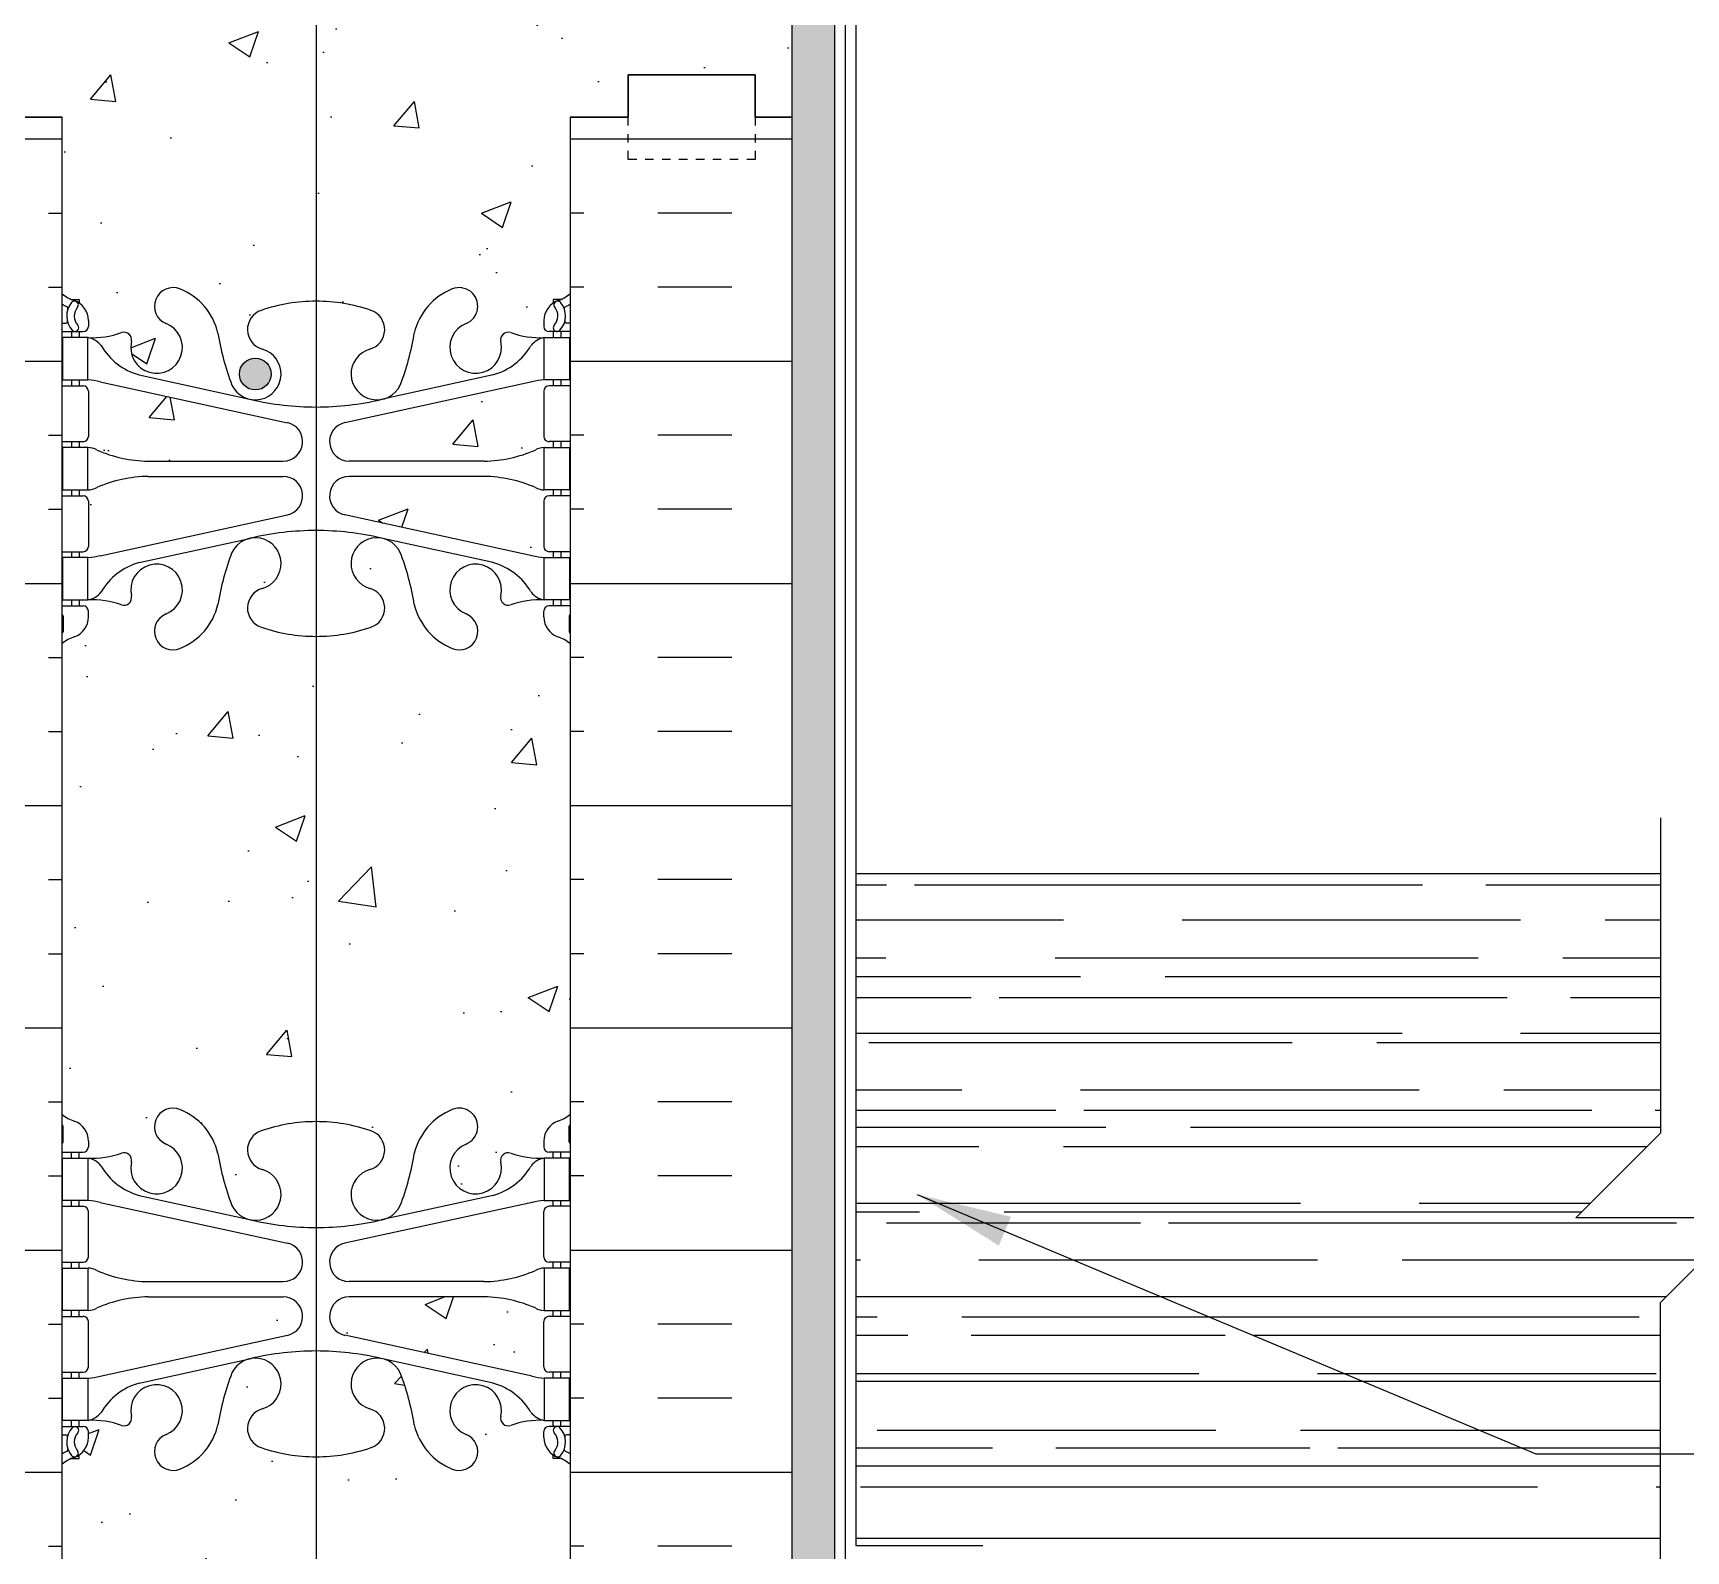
# Model space of a CAD drawing. Header units: inches. Extents: x -12.2 to 44, y 212.2 to 286.3.
# Drawn here: x 13.93 to 33.46, y 248 to 265.93 of the extents above; entities that cross this region are included whole.
import ezdxf

# ---------------------------------------------------------------- set-up
doc = ezdxf.new("R2010")
doc.units = ezdxf.units.IN
doc.header["$LTSCALE"] = 0.5
doc.header["$MEASUREMENT"] = 0
doc.linetypes.add('DASHED2', pattern=[0.375, 0.25, -0.125])
for name, color, linetype in [('HATCH', 12, 'Continuous'), ('line25', 2, 'Continuous'), ('LINE3', 3, 'Continuous'), ('LINE50', 5, 'Continuous'), ('LINE9', 9, 'Continuous'), ('TEXT', 4, 'Continuous'), ('Web_Edge', 9, 'Continuous')]:
    doc.layers.add(name, color=color, linetype=linetype)
doc.styles.add('DIM', font='romans.shx', dxfattribs={"width": 0.7})
doc.dimstyles.new('ext', dxfattribs={"dimscale": 12, "dimtxt": 0.09375, "dimasz": 0.09375, "dimexe": 0.09375, "dimexo": 0.0625, "dimgap": 0.0625, "dimtad": 0, "dimjust": 1, "dimdec": 1, "dimzin": 3, "dimdsep": 46, "dimlunit": 4, "dimtxsty": 'DIM', "dimcen": 0.09, "dimdle": 0.09375, "dimclrt": 4, "dimadec": 0, "dimazin": 0, "dimtfac": 1, "dimtdec": 1, "dimtmove": 2, "dimatfit": 3, "dimfxl": 0, "dimfrac": 2, "dimtolj": 1, "dimtzin": 0, "dimarcsym": 0})
pattern_1 = [(50, (0, 0), (3.5863, -0.31376), [0.375, -4.125]), (355, (0, 0), (-0.693757, 3.76096), [0.3, -3.3]), (100.4514, (0.299, -0.026), (2.892547, 3.447198), [0.3187, -3.50571]), (46.1842, (0, 1), (5.336205, -0.827595), [0.5625, -6.1875]), (96.6356, (0.4447, 0.931), (4.67331, 4.87059), [0.47805, -5.25856]), (351.1842, (0, 1), (4.67331, 4.87059), [0.45, -4.95]), (21, (0.5, 0.75), (2.984535, -2.013094), [0.375, -4.125]), (326, (0.5, 0.75), (1.216577, 3.62575), [0.3, -3.3]), (71.4514, (0.7487, 0.5822), (4.201113, 1.612652), [0.3187, -3.50571]), (37.5, (0, 0), (0.060799, 1.664469), [0, -3.26, 0, -3.35, 0, -3.3125]), (7.5, (0, 0), (1.315348, 1.972059), [0, -1.91, 0, -3.185, 0, -1.2625]), (327.5, (-1.115, 0), (2.669112, -0.1127744), [0, -1.25, 0, -3.9, 0, -5.175]), (317.5, (-1.615, 0), (2.91593, 0.500525), [0, -1.625, 0, -2.59, 0, -3.675])]

msp = doc.modelspace()

# ---------------------------------------------------------------- hatches: boundary and pattern name
at = {"layer": 'HATCH'}
h = msp.add_hatch(dxfattribs=at)
h.set_pattern_fill('AR-CONC', color=256, scale=0.5, style=0)
h.set_pattern_definition(pattern_1)
edge = h.paths.add_edge_path()
edge.add_arc((17.272, 260.758), 2, 71.077, 90, ccw=False)
edge.add_arc((17.842, 262.423), 0.24, -74.2747, 71.077, ccw=False)
edge.add_arc((17.99, 261.898), 0.305, 105.7253, 280.5075)
edge.add_line((18.046, 261.598), (18.065, 261.603))
edge.add_arc((17.99, 261.898), 0.305, 284.2815, 334.6218)
edge.add_arc((15.469, 262.852), 3, 338.8016, 350.9727)
edge.add_arc((19.157, 262.211), 0.745, 111.8037, 166.7348, ccw=False)
edge.add_arc((18.962, 262.698), 0.22, -68.1963, 111.8037, ccw=False)
edge.add_arc((19.157, 262.211), 0.305, 111.8037, 373.3205)
edge.add_arc((19.541, 262.302), 0.09, 71.1349, 193.3205, ccw=False)
edge.add_arc((19.911, 263.327), 1, 250.0933, 273.2121)
edge.add_line((19.967, 262.329), (20.072, 262.329))
edge.add_line((20.072, 262.329), (20.072, 262.399))
edge.add_line((20.072, 262.399), (20.024, 262.399))
edge.add_arc((20.024, 262.461), 0.0625, 180, 270, ccw=False)
edge.add_line((19.962, 262.461), (19.962, 262.529))
edge.add_arc((20.212, 262.529), 0.25, 124.0558, 180, ccw=False)
edge.add_line((20.072, 262.736), (20.072, 262.778))
edge.add_line((20.072, 262.778), (20.162, 262.778))
edge.add_arc((19.962, 263.236), 0.5, 293.5782, 308.3167)
edge.add_line((20.272, 262.843), (20.272, 264.933))
edge.add_line((20.272, 264.933), (20.959, 264.933))
edge.add_line((20.959, 264.933), (20.959, 265.433))
edge.add_line((20.959, 265.433), (22.459, 265.433))
edge.add_line((22.459, 265.433), (22.459, 264.933))
edge.add_line((22.459, 264.933), (22.897, 264.933))
edge.add_line((22.897, 264.933), (22.897, 273.263))
edge.add_line((22.897, 273.263), (22.396, 273.263))
edge.add_line((22.396, 273.263), (22.172, 273.344))
edge.add_line((22.172, 273.344), (22.396, 273.425))
edge.add_line((22.396, 273.425), (22.897, 273.425))
edge.add_line((22.897, 273.425), (22.897, 275.159))
edge.add_line((22.897, 275.159), (11.647, 275.159))
edge.add_line((11.647, 275.159), (11.647, 273.425))
edge.add_line((11.647, 273.425), (12.147, 273.425))
edge.add_line((12.147, 273.425), (12.371, 273.344))
edge.add_line((12.371, 273.344), (12.148, 273.263))
edge.add_line((12.148, 273.263), (11.647, 273.263))
edge.add_line((11.647, 273.263), (11.647, 264.933))
edge.add_line((11.647, 264.933), (12.084, 264.933))
edge.add_line((12.084, 264.933), (12.084, 265.433))
edge.add_line((12.084, 265.433), (13.584, 265.433))
edge.add_line((13.584, 265.433), (13.584, 264.933))
edge.add_line((13.584, 264.933), (14.272, 264.933))
edge.add_line((14.272, 264.933), (14.272, 262.843))
edge.add_arc((14.582, 263.236), 0.5, 231.6833, 246.4218)
edge.add_line((14.382, 262.778), (14.472, 262.778))
edge.add_line((14.472, 262.778), (14.472, 262.736))
edge.add_arc((14.332, 262.529), 0.25, 0, 55.9442, ccw=False)
edge.add_line((14.582, 262.529), (14.582, 262.461))
edge.add_arc((14.519, 262.461), 0.0625, -90, 0, ccw=False)
edge.add_line((14.519, 262.399), (14.472, 262.399))
edge.add_line((14.472, 262.399), (14.472, 262.329))
edge.add_line((14.472, 262.329), (14.577, 262.329))
edge.add_arc((14.633, 263.327), 1, 266.7879, 289.9067)
edge.add_arc((15.002, 262.302), 0.09, -13.3205, 108.8651, ccw=False)
edge.add_arc((15.387, 262.211), 0.305, 166.6795, 428.1963)
edge.add_arc((15.582, 262.698), 0.22, 68.1963, 248.1963, ccw=False)
edge.add_arc((15.387, 262.211), 0.745, 13.2652, 68.1963, ccw=False)
edge.add_arc((19.075, 262.852), 3, 189.0273, 201.1984)
edge.add_arc((16.553, 261.898), 0.305, 205.3782, 255.7185)
edge.add_line((16.478, 261.603), (16.498, 261.598))
edge.add_arc((16.553, 261.898), 0.305, 259.4925, 434.2747)
edge.add_arc((16.701, 262.423), 0.24, 108.923, 254.2747, ccw=False)
edge.add_arc((17.272, 260.758), 2, 90, 108.923, ccw=False)
edge.add_line((17.272, 262.758), (17.272, 272.86))
edge.add_spline(control_points=[(17.272, 272.86), (17.267, 272.862), (17.222, 272.881), (17.215, 272.935), (17.208, 272.982)], knot_values=[0, 0, 0, 0, 0.011848, 0.108741, 0.108741, 0.108741, 0.108741], degree=3, periodic=0)
edge.add_spline(control_points=[(17.208, 272.982), (17.176, 272.879), (17.088, 272.596), (16.477, 272.578), (16.46, 272.879), (16.454, 272.982)], knot_values=[0, 0, 0, 0, 0.238355, 0.654744, 0.870433, 0.870433, 0.870433, 0.870433], degree=3, periodic=0)
edge.add_spline(control_points=[(16.454, 272.982), (16.454, 273.085), (16.453, 273.395), (17.087, 273.373), (17.176, 273.085), (17.208, 272.982)], knot_values=[0, 0, 0, 0, 0.212869, 0.642572, 0.880927, 0.880927, 0.880927, 0.880927], degree=3, periodic=0)
edge.add_spline(control_points=[(17.208, 272.982), (17.215, 273.03), (17.222, 273.084), (17.267, 273.103), (17.272, 273.104)], knot_values=[0, 0, 0, 0, 0.096893, 0.108741, 0.108741, 0.108741, 0.108741], degree=3, periodic=0)
edge.add_spline(control_points=[(17.272, 273.104), (17.297, 273.113), (17.38, 273.108), (17.384, 273.03), (17.386, 272.982)], knot_values=[0.108741, 0.108741, 0.108741, 0.108741, 0.167347, 0.26082, 0.26082, 0.26082, 0.26082], degree=3, periodic=0)
edge.add_spline(control_points=[(17.386, 272.982), (17.384, 272.935), (17.38, 272.857), (17.297, 272.852), (17.272, 272.86)], knot_values=[0.108741, 0.108741, 0.108741, 0.108741, 0.202214, 0.26082, 0.26082, 0.26082, 0.26082], degree=3, periodic=0)
edge.add_line((17.272, 272.86), (17.272, 262.758))
h = msp.add_hatch(dxfattribs=at)
h.set_pattern_fill('AR-SAND', color=256, scale=0.25, style=0)
h.paths.add_polyline_path([(23.397, 273.263), (22.897, 273.263), (22.897, 246.933), (22.897, 245.139), (23.397, 245.139), (23.397, 246.933), (23.397, 246.933)])
h = msp.add_hatch(dxfattribs=at)
h.set_pattern_fill('INSUL', color=256, scale=7, style=0)
h.set_pattern_definition([(7e-15, (-2911.89, -150.077), (0, 2.625), []), (7e-15, (-2911.89, -149.202), (0, 2.625), [0.875, -0.875]), (7e-15, (-2911.89, -148.327), (0, 2.625), [0.875, -0.875])])
h.paths.add_polyline_path([(11.647, 246.933), (12.084, 246.933), (12.084, 247.433), (13.584, 247.433), (13.584, 246.933), (14.272, 246.933), (14.272, 264.933), (13.584, 264.933), (13.584, 265.433), (12.084, 265.433), (12.084, 264.933), (11.647, 264.933)])
h = msp.add_hatch(dxfattribs=at)
h.set_pattern_fill('INSUL', color=256, scale=7, style=0)
h.set_pattern_definition([(180, (2946.4333, -150.077), (0, 2.625), []), (180, (2946.4333, -149.202), (0, 2.625), [0.875, -0.875]), (180, (2946.4333, -148.327), (0, 2.625), [0.875, -0.875])])
h.paths.add_polyline_path([(22.897, 246.933), (22.459, 246.933), (22.459, 247.433), (20.959, 247.433), (20.959, 246.933), (20.272, 246.933), (20.272, 264.933), (20.959, 264.933), (20.959, 265.433), (22.459, 265.433), (22.459, 264.933), (22.897, 264.933)])
h = msp.add_hatch(dxfattribs=at)
h.set_pattern_fill('AR-CONC', color=256, scale=0.5, style=0)
h.set_pattern_definition(pattern_1)
h.paths.add_polyline_path([(15.286, 260.869), (16.883, 260.869, 0.897292), (16.932, 261.323), (14.721, 261.805, 0.036537), (14.577, 261.829), (14.472, 261.829), (14.472, 261.759), (14.519, 261.759, -0.414214), (14.582, 261.696), (14.582, 261.161, -0.414214), (14.519, 261.099), (14.472, 261.099), (14.472, 261.029), (14.568, 261.029, -0.134256), (14.68, 261, 0.097844)])
h = msp.add_hatch(dxfattribs=at)
h.set_pattern_fill('AR-CONC', color=256, scale=0.5, style=0)
h.set_pattern_definition(pattern_1)
h.paths.add_polyline_path([(19.257, 260.869, 0.097844), (19.863, 261, -0.134256), (19.975, 261.029), (20.072, 261.029), (20.072, 261.099), (20.024, 261.099, -0.414214), (19.962, 261.161), (19.962, 261.696, -0.414214), (20.024, 261.759), (20.072, 261.759), (20.072, 261.829), (19.967, 261.829, 0.036537), (19.823, 261.805), (17.611, 261.323, 0.897292), (17.661, 260.869)])
h = msp.add_hatch(dxfattribs=at)
h.set_pattern_fill('AR-CONC', color=256, scale=0.5, style=0)
h.set_pattern_definition(pattern_1)
h.paths.add_polyline_path([(15.286, 260.689, 0.097844), (14.68, 260.557, -0.134256), (14.568, 260.529), (14.472, 260.529), (14.472, 260.459), (14.519, 260.459, -0.414214), (14.582, 260.396), (14.582, 259.861, -0.414214), (14.519, 259.799), (14.472, 259.799), (14.472, 259.729), (14.577, 259.729, 0.036537), (14.721, 259.752), (16.932, 260.234, 0.897292), (16.883, 260.689)])
h = msp.add_hatch(dxfattribs=at)
h.set_pattern_fill('AR-CONC', color=256, scale=0.5, style=0)
h.set_pattern_definition(pattern_1)
h.paths.add_polyline_path([(19.257, 260.689), (17.661, 260.689, 0.897292), (17.611, 260.234), (19.823, 259.752, 0.036537), (19.967, 259.729), (20.072, 259.729), (20.072, 259.799), (20.024, 259.799, -0.414214), (19.962, 259.861), (19.962, 260.396, -0.414214), (20.024, 260.459), (20.072, 260.459), (20.072, 260.529), (19.975, 260.529, -0.134256), (19.863, 260.557, 0.097844)])
h = msp.add_hatch(dxfattribs=at)
h.set_pattern_fill('AR-CONC', color=256, scale=0.5, style=0)
h.set_pattern_definition(pattern_1)
h.paths.add_polyline_path([(17.272, 258.799, -0.082755), (16.623, 258.907, -0.735593), (16.636, 259.365, 0.955472), (16.498, 259.959), (16.478, 259.955, 0.223253), (16.278, 259.79, 0.053157), (16.112, 259.176, -0.24438), (15.663, 258.655, -1), (15.5, 259.063, 2.182095), (15.09, 259.276, -0.601435), (14.97, 259.172, 0.10046), (14.577, 259.229), (14.472, 259.229), (14.472, 259.159), (14.519, 259.159, -0.414214), (14.582, 259.096), (14.582, 259.029, -0.317837), (14.415, 258.793, 0.082415), (14.272, 258.714), (14.272, 253.151, 0.082415), (14.415, 253.072, -0.317837), (14.582, 252.836), (14.582, 252.769, -0.414214), (14.519, 252.706), (14.472, 252.706), (14.472, 252.636), (14.577, 252.636, 0.10046), (14.97, 252.693, -0.601435), (15.09, 252.589, 2.182095), (15.5, 252.802, -1), (15.663, 253.21, -0.24438), (16.112, 252.689, 0.053157), (16.278, 252.075, 0.223253), (16.478, 251.91), (16.498, 251.906, 0.955472), (16.636, 252.5, -0.735593), (16.623, 252.958, -0.082755), (17.272, 253.066)])
h = msp.add_hatch(dxfattribs=at)
h.set_pattern_fill('AR-CONC', color=256, scale=0.5, style=0)
h.set_pattern_definition(pattern_1)
h.paths.add_polyline_path([(17.272, 253.066, -0.082755), (17.92, 252.958, -0.735593), (17.907, 252.5, 0.955472), (18.046, 251.906), (18.065, 251.91, 0.223253), (18.266, 252.075, 0.053157), (18.432, 252.689, -0.24438), (18.88, 253.21, -1), (19.043, 252.802, 2.182095), (19.453, 252.589, -0.601435), (19.573, 252.693, 0.10046), (19.967, 252.636), (20.072, 252.636), (20.072, 252.706), (20.024, 252.706, -0.414214), (19.962, 252.769), (19.962, 252.836, -0.317837), (20.128, 253.072, 0.082415), (20.272, 253.151), (20.272, 258.714, 0.082415), (20.128, 258.793, -0.317837), (19.962, 259.029), (19.962, 259.096, -0.414214), (20.024, 259.159), (20.072, 259.159), (20.072, 259.229), (19.967, 259.229, 0.10046), (19.573, 259.172, -0.601435), (19.453, 259.276, 2.182095), (19.043, 259.063, -1), (18.88, 258.655, -0.24438), (18.432, 259.176, 0.053157), (18.266, 259.79, 0.223253), (18.065, 259.955), (18.046, 259.959, 0.955472), (17.907, 259.365, -0.735593), (17.92, 258.907, -0.082755), (17.272, 258.799)])
h = msp.add_hatch(dxfattribs=at)
h.set_pattern_fill('AR-RROOF', color=256, style=0)
h.paths.add_polyline_path([(23.647, 255.997), (23.647, 248.146), (33.154, 248.146), (33.154, 250.931), (34.154, 251.931), (32.154, 251.931), (33.154, 252.931), (33.154, 255.997)])
h = msp.add_hatch(dxfattribs=at)
h.set_pattern_fill('AR-CONC', color=256, scale=0.5, style=0)
h.paths.add_polyline_path([(16.932, 251.631), (14.721, 252.113, 0.036537), (14.577, 252.136), (14.472, 252.136), (14.472, 252.066), (14.519, 252.066, -0.414214), (14.582, 252.004), (14.582, 251.469, -0.414214), (14.519, 251.406), (14.472, 251.406), (14.472, 251.336), (14.568, 251.336, -0.134256), (14.68, 251.308, 0.097844), (15.286, 251.176), (16.883, 251.176, 0.897292)])
h = msp.add_hatch(dxfattribs=at)
h.set_pattern_fill('AR-CONC', color=256, scale=0.5, style=0)
h.paths.add_polyline_path([(15.286, 250.996, 0.097844), (14.68, 250.865, -0.134256), (14.568, 250.836), (14.472, 250.836), (14.472, 250.766), (14.519, 250.766, -0.414214), (14.582, 250.704), (14.582, 250.169, -0.414214), (14.519, 250.106), (14.472, 250.106), (14.472, 250.036), (14.577, 250.036, 0.036537), (14.721, 250.06), (16.932, 250.542, 0.897292), (16.883, 250.996)])
h = msp.add_hatch(dxfattribs=at)
h.set_pattern_fill('AR-CONC', color=256, scale=0.5, style=0)
h.paths.add_polyline_path([(17.661, 250.996, 0.897292), (17.611, 250.542), (19.823, 250.06, 0.036537), (19.967, 250.036), (20.072, 250.036), (20.072, 250.106), (20.024, 250.106, -0.414214), (19.962, 250.169), (19.962, 250.704, -0.414214), (20.024, 250.766), (20.072, 250.766), (20.072, 250.836), (19.975, 250.836, -0.134256), (19.863, 250.865, 0.097844), (19.257, 250.996)])
h = msp.add_hatch(dxfattribs=at)
h.set_pattern_fill('AR-CONC', color=256, scale=0.5, style=0)
h.paths.add_polyline_path([(14.272, 244.843, 0.064398), (14.382, 244.778), (14.472, 244.778), (14.472, 244.736, -0.249069), (14.582, 244.529), (14.582, 244.461, -0.414214), (14.519, 244.399), (14.472, 244.399), (14.472, 244.329), (14.577, 244.329, 0.10046), (14.97, 244.386, -0.601435), (15.09, 244.281, 2.182095), (15.5, 244.494, -1), (15.663, 244.902, -0.24438), (16.112, 244.382, 0.053157), (16.278, 243.768, 0.223253), (16.478, 243.603), (16.498, 243.598, 0.955472), (16.636, 244.192, -0.735593), (16.623, 244.65, -0.082755), (17.272, 244.758), (17.272, 249.107, -0.082755), (16.623, 249.215, -0.735593), (16.636, 249.673, 0.955472), (16.498, 250.267), (16.478, 250.262, 0.223253), (16.278, 250.097, 0.053157), (16.112, 249.483, -0.24438), (15.663, 248.963, -1), (15.5, 249.371, 2.182095), (15.09, 249.584, -0.601435), (14.97, 249.479, 0.10046), (14.577, 249.536), (14.472, 249.536), (14.472, 249.466), (14.519, 249.466, -0.414214), (14.582, 249.404), (14.582, 249.336, -0.249069), (14.472, 249.129), (14.472, 249.087), (14.382, 249.087, 0.064398), (14.272, 249.022)])
h = msp.add_hatch(dxfattribs=at)
h.set_pattern_fill('AR-CONC', color=256, scale=0.5, style=0)
h.paths.add_polyline_path([(17.272, 244.758, -0.082755), (17.92, 244.65, -0.735593), (17.907, 244.192, 0.955472), (18.046, 243.598), (18.065, 243.603, 0.223253), (18.266, 243.768, 0.053157), (18.432, 244.382, -0.24438), (18.88, 244.902, -1), (19.043, 244.494, 2.182095), (19.453, 244.281, -0.601435), (19.573, 244.386, 0.10046), (19.967, 244.329), (20.072, 244.329), (20.072, 244.399), (20.024, 244.399, -0.414214), (19.962, 244.461), (19.962, 244.529, -0.249069), (20.072, 244.736), (20.072, 244.778), (20.162, 244.778, 0.064398), (20.272, 244.843), (20.272, 249.022, 0.064398), (20.162, 249.087), (20.072, 249.087), (20.072, 249.129, -0.249069), (19.962, 249.336), (19.962, 249.404, -0.414214), (20.024, 249.466), (20.072, 249.466), (20.072, 249.536), (19.967, 249.536, 0.10046), (19.573, 249.479, -0.601435), (19.453, 249.584, 2.182095), (19.043, 249.371, -1), (18.88, 248.963, -0.24438), (18.432, 249.483, 0.053157), (18.266, 250.097, 0.223253), (18.065, 250.262), (18.046, 250.267, 0.955472), (17.907, 249.673, -0.735593), (17.92, 249.215, -0.082755), (17.272, 249.107)])
at = {"layer": 'LINE3'}
msp.add_hatch(color=256, dxfattribs=at).paths.add_polyline_path([(16.741, 261.898, 1), (16.366, 261.898, 1)])

# ---------------------------------------------------------------- linework, layer by layer
at = {"layer": 'HATCH'}
msp.add_line((23.522, 272.534), (23.522, 247.808), dxfattribs=at)
at = {"layer": 'HATCH', "color": 6}
for p, q in [((23.647, 272.232), (23.647, 248.058)), ((23.647, 248.058), (25.147, 248.058))]:
    msp.add_line(p, q, dxfattribs=at)
at = {"layer": 'HATCH', "color": 9}
msp.add_line((23.647, 255.997), (33.154, 255.997), dxfattribs=at)
at = {"layer": 'line25'}
for p, q in [((14.272, 239.496), (14.272, 264.933)), ((20.272, 264.933), (20.272, 239.496))]:
    msp.add_line(p, q, dxfattribs=at)
at = {"layer": 'LINE3'}
msp.add_line((17.272, 273.659), (17.272, 222.496), dxfattribs=at)
msp.add_circle((16.553, 261.898), 0.188, dxfattribs=at)
at = {"layer": 'LINE50', "color": 9}
msp.add_line((23.397, 275.159), (23.397, 221.496), dxfattribs=at)
at = {"layer": 'LINE50', "color": 6}
msp.add_line((23.647, 248.146), (33.154, 248.146), dxfattribs=at)
at = {"layer": 'LINE50'}
for points in [[(14.272, 264.933), (13.584, 264.933), (13.584, 265.433), (12.084, 265.433), (12.084, 264.933), (11.647, 264.933)], [(11.647, 264.933), (12.084, 264.933), (12.084, 265.433), (13.584, 265.433), (13.584, 264.933), (14.272, 264.933)], [(20.272, 264.933), (20.959, 264.933), (20.959, 265.433), (22.459, 265.433), (22.459, 264.933), (22.897, 264.933)], [(22.897, 264.933), (22.459, 264.933), (22.459, 265.433), (20.959, 265.433), (20.959, 264.933), (20.272, 264.933)]]:
    msp.add_lwpolyline(points, dxfattribs=at)
at = {"layer": 'LINE9'}
for p, q in [((33.154, 256.654), (33.154, 252.931)), ((32.154, 251.931), (33.154, 252.931)), ((34.154, 251.931), (32.154, 251.931)), ((33.154, 250.931), (34.154, 251.931)), ((33.154, 246.076), (33.154, 250.931))]:
    msp.add_line(p, q, dxfattribs=at)
at = {"layer": 'LINE9', "linetype": 'DASHED2', "ltscale": 0.15}
msp.add_lwpolyline([(22.459, 264.933), (22.459, 264.933), (22.459, 264.433), (20.959, 264.433), (20.959, 264.933), (20.959, 264.933)], dxfattribs=at)
at = {"layer": 'TEXT', "color": 2}
msp.add_line((22.897, 246.933), (22.897, 273.263), dxfattribs=at)
at = {"layer": 'Web_Edge'}
for p, q in [((14.382, 262.778), (14.472, 262.778)), ((14.472, 262.778), (14.472, 262.736)), ((20.162, 262.778), (20.072, 262.778)), ((20.072, 262.778), (20.072, 262.736)), ((14.272, 262.499), (14.314, 262.499)), ((14.582, 262.529), (14.582, 262.461)), ((19.962, 262.529), (19.962, 262.461)), ((20.272, 262.499), (20.23, 262.499)), ((14.272, 262.399), (14.519, 262.399)), ((14.382, 262.399), (14.382, 262.329)), ((14.472, 262.399), (14.472, 262.329)), ((20.272, 262.399), (20.024, 262.399)), ((20.072, 262.399), (20.072, 262.329)), ((20.162, 262.399), (20.162, 262.329)), ((15.182, 261.888), (16.504, 261.597)), ((19.362, 261.888), (18.04, 261.597)), ((14.272, 261.759), (14.519, 261.759)), ((14.382, 261.829), (14.382, 261.759)), ((14.472, 261.829), (14.472, 261.759)), ((14.582, 261.696), (14.582, 261.161)), ((14.721, 261.805), (16.932, 261.323)), ((19.823, 261.805), (17.611, 261.323)), ((19.962, 261.696), (19.962, 261.161)), ((20.272, 261.759), (20.024, 261.759)), ((20.072, 261.829), (20.072, 261.759)), ((20.162, 261.829), (20.162, 261.759)), ((14.272, 261.099), (14.519, 261.099)), ((14.382, 261.099), (14.382, 261.029)), ((14.472, 261.099), (14.472, 261.029)), ((20.272, 261.099), (20.024, 261.099)), ((20.072, 261.099), (20.072, 261.029)), ((20.162, 261.099), (20.162, 261.029)), ((15.286, 260.869), (16.883, 260.869)), ((15.286, 260.689), (16.883, 260.689)), ((19.257, 260.869), (17.661, 260.869)), ((19.257, 260.689), (17.661, 260.689)), ((14.382, 260.529), (14.382, 260.459)), ((14.472, 260.529), (14.472, 260.459)), ((20.072, 260.529), (20.072, 260.459)), ((20.162, 260.529), (20.162, 260.459)), ((14.272, 260.459), (14.519, 260.459)), ((14.582, 260.396), (14.582, 259.861)), ((19.962, 260.396), (19.962, 259.861)), ((20.272, 260.459), (20.024, 260.459)), ((14.721, 259.752), (16.932, 260.234)), ((19.823, 259.752), (17.611, 260.234)), ((15.182, 259.67), (16.504, 259.96)), ((19.362, 259.67), (18.04, 259.96)), ((14.272, 259.799), (14.519, 259.799)), ((14.382, 259.799), (14.382, 259.729)), ((14.472, 259.799), (14.472, 259.729)), ((20.272, 259.799), (20.024, 259.799)), ((20.072, 259.799), (20.072, 259.729)), ((20.162, 259.799), (20.162, 259.729)), ((14.272, 259.159), (14.519, 259.159)), ((14.382, 259.229), (14.382, 259.159)), ((14.472, 259.229), (14.472, 259.159)), ((20.272, 259.159), (20.024, 259.159)), ((20.072, 259.229), (20.072, 259.159)), ((20.162, 259.229), (20.162, 259.159)), ((14.282, 259.039), (14.282, 258.853)), ((14.582, 259.029), (14.582, 259.096)), ((19.962, 259.029), (19.962, 259.096)), ((20.262, 259.039), (20.262, 258.853)), ((14.282, 252.826), (14.282, 253.012)), ((20.262, 252.826), (20.262, 253.012)), ((14.272, 252.706), (14.519, 252.706)), ((14.382, 252.636), (14.382, 252.706)), ((14.472, 252.636), (14.472, 252.706)), ((14.582, 252.836), (14.582, 252.769)), ((19.962, 252.836), (19.962, 252.769)), ((20.272, 252.706), (20.024, 252.706)), ((20.072, 252.636), (20.072, 252.706)), ((20.162, 252.636), (20.162, 252.706)), ((14.382, 252.066), (14.382, 252.136)), ((14.472, 252.066), (14.472, 252.136)), ((14.721, 252.113), (16.932, 251.631)), ((15.182, 252.195), (16.504, 251.905)), ((19.823, 252.113), (17.611, 251.631)), ((19.362, 252.195), (18.04, 251.905)), ((20.072, 252.066), (20.072, 252.136)), ((20.162, 252.066), (20.162, 252.136)), ((14.272, 252.066), (14.519, 252.066)), ((14.582, 251.469), (14.582, 252.004)), ((19.962, 251.469), (19.962, 252.004)), ((20.272, 252.066), (20.024, 252.066)), ((14.272, 251.406), (14.519, 251.406)), ((14.382, 251.336), (14.382, 251.406)), ((14.472, 251.336), (14.472, 251.406)), ((20.272, 251.406), (20.024, 251.406)), ((20.072, 251.336), (20.072, 251.406)), ((20.162, 251.336), (20.162, 251.406)), ((15.286, 251.176), (16.883, 251.176)), ((19.257, 251.176), (17.661, 251.176)), ((15.286, 250.996), (16.883, 250.996)), ((19.257, 250.996), (17.661, 250.996)), ((14.272, 250.766), (14.519, 250.766)), ((14.382, 250.766), (14.382, 250.836)), ((14.472, 250.766), (14.472, 250.836)), ((20.272, 250.766), (20.024, 250.766)), ((20.072, 250.766), (20.072, 250.836)), ((20.162, 250.766), (20.162, 250.836)), ((14.582, 250.169), (14.582, 250.704)), ((14.721, 250.06), (16.932, 250.542)), ((19.823, 250.06), (17.611, 250.542)), ((19.962, 250.169), (19.962, 250.704)), ((15.182, 249.977), (16.504, 250.268)), ((19.362, 249.977), (18.04, 250.268)), ((14.272, 250.106), (14.519, 250.106)), ((14.382, 250.036), (14.382, 250.106)), ((14.472, 250.036), (14.472, 250.106)), ((20.272, 250.106), (20.024, 250.106)), ((20.072, 250.036), (20.072, 250.106)), ((20.162, 250.036), (20.162, 250.106)), ((14.272, 249.466), (14.519, 249.466)), ((14.272, 249.366), (14.314, 249.366)), ((14.382, 249.466), (14.382, 249.536)), ((14.472, 249.466), (14.472, 249.536)), ((14.582, 249.336), (14.582, 249.404)), ((19.962, 249.336), (19.962, 249.404)), ((20.272, 249.466), (20.024, 249.466)), ((20.072, 249.466), (20.072, 249.536)), ((20.162, 249.466), (20.162, 249.536)), ((20.272, 249.366), (20.23, 249.366)), ((14.382, 249.087), (14.472, 249.087)), ((14.472, 249.087), (14.472, 249.129)), ((20.072, 249.087), (20.072, 249.129)), ((20.162, 249.087), (20.072, 249.087))]:
    msp.add_line(p, q, dxfattribs=at)
for points in [[(14.277, 261.829), (14.577, 261.829), (14.577, 262.329), (14.277, 262.329)], [(20.267, 261.829), (19.967, 261.829), (19.967, 262.329), (20.267, 262.329)], [(14.277, 260.529), (14.577, 260.529), (14.577, 261.029), (14.277, 261.029)], [(20.267, 260.529), (19.967, 260.529), (19.967, 261.029), (20.267, 261.029)], [(14.277, 259.229), (14.577, 259.229), (14.577, 259.729), (14.277, 259.729)], [(20.267, 259.229), (19.967, 259.229), (19.967, 259.729), (20.267, 259.729)], [(14.277, 252.636), (14.577, 252.636), (14.577, 252.136), (14.277, 252.136)], [(20.267, 252.636), (19.967, 252.636), (19.967, 252.136), (20.267, 252.136)], [(14.277, 251.336), (14.577, 251.336), (14.577, 250.836), (14.277, 250.836)], [(20.267, 251.336), (19.967, 251.336), (19.967, 250.836), (20.267, 250.836)], [(14.277, 250.036), (14.577, 250.036), (14.577, 249.536), (14.277, 249.536)], [(20.267, 250.036), (19.967, 250.036), (19.967, 249.536), (20.267, 249.536)]]:
    msp.add_lwpolyline(points, close=True, dxfattribs=at)
for centre, radius, start, end in [((14.582, 263.236), 0.5, 231.6833, 250.5288), ((15.582, 262.698), 0.22, 68.1963, 248.1963), ((15.387, 262.211), 0.745, 13.2652, 68.1963), ((19.157, 262.211), 0.745, 111.8037, 166.7348), ((18.962, 262.698), 0.22, 291.8037, 111.8037), ((19.962, 263.236), 0.5, 289.4712, 308.3167), ((14.582, 263.236), 0.6, 238.8907, 245.0748), ((14.575, 262.583), 0.25, 140.1145, 222.4609), ((14.32, 262.674), 0.02, 340.7916, 65.0748), ((14.418, 262.714), 0.045, 319.1879, 141.448), ((14.332, 262.529), 0.25, 0, 70.5288), ((14.575, 262.583), 0.16, 140.0001, 222.4609), ((16.701, 262.423), 0.24, 108.923, 254.2747), ((17.272, 260.758), 2, 90, 108.923), ((17.272, 260.758), 2, 71.077, 90), ((17.842, 262.423), 0.24, 285.7253, 71.077), ((20.212, 262.529), 0.25, 109.4712, 180), ((20.126, 262.714), 0.045, 38.552, 220.8121), ((19.968, 262.583), 0.16, 317.5391, 39.9999), ((19.968, 262.583), 0.25, 317.5391, 39.8855), ((20.223, 262.674), 0.02, 114.9252, 199.2084), ((19.962, 263.236), 0.6, 294.9252, 301.1093), ((14.314, 262.519), 0.02, 270, 14.1541), ((14.424, 262.445), 0.045, 222.4609, 42.4609), ((14.519, 262.461), 0.0625, 270, 0), ((15.387, 262.211), 0.305, 166.6795, 68.1963), ((19.157, 262.211), 0.305, 111.8037, 13.3205), ((20.024, 262.461), 0.0625, 180, 270), ((20.119, 262.445), 0.045, 137.5391, 317.5391), ((20.23, 262.519), 0.02, 165.8459, 270), ((14.633, 263.327), 1, 266.7879, 289.9067), ((14.534, 262.082), 0.25, 37.2777, 80.0823), ((15.002, 262.302), 0.09, 346.6795, 108.8651), ((19.075, 262.852), 3, 189.0273, 201.1984), ((15.469, 262.852), 3, 338.8016, 350.9727), ((19.541, 262.302), 0.09, 71.1349, 193.3205), ((19.911, 263.327), 1, 250.0933, 273.2121), ((20.01, 262.082), 0.25, 99.9177, 142.7223), ((15.381, 262.611), 0.75, 210.155, 254.5838), ((16.553, 261.898), 0.305, 205.3782, 74.2747), ((17.99, 261.898), 0.305, 105.7253, 334.6218), ((19.162, 262.611), 0.75, 285.4162, 329.845), ((14.519, 261.696), 0.0625, 0, 90), ((14.486, 260.833), 1, 76.4291, 84.7991), ((20.057, 260.833), 1, 95.2009, 103.5709), ((20.024, 261.696), 0.0625, 90, 180), ((17.272, 264.864), 3.356, 256.7692, 270), ((17.272, 264.864), 3.356, 270, 283.2308), ((16.883, 261.099), 0.23, 270, 77.6055), ((17.661, 261.099), 0.23, 102.3945, 270), ((14.519, 261.161), 0.0625, 270, 0), ((20.024, 261.161), 0.0625, 180, 270), ((14.573, 260.81), 0.219, 60.4937, 88.92), ((15.317, 262.468), 1.6, 246.5673, 268.9203), ((19.227, 262.468), 1.6, 271.0797, 293.4327), ((19.971, 260.81), 0.219, 91.08, 119.5063), ((15.317, 259.089), 1.6, 91.0797, 113.4327), ((15.317, 259.089), 1.6, 91.0797, 113.4327), ((16.883, 260.459), 0.23, 282.3945, 90), ((17.661, 260.459), 0.23, 90, 257.6055), ((19.227, 259.089), 1.6, 66.5673, 88.9203), ((19.227, 259.089), 1.6, 66.5673, 88.9203), ((14.573, 260.747), 0.219, 271.08, 299.5063), ((14.573, 260.747), 0.219, 271.08, 299.5063), ((19.971, 260.747), 0.219, 240.4937, 268.92), ((19.971, 260.747), 0.219, 240.4937, 268.92), ((14.519, 260.396), 0.0625, 0, 90), ((20.024, 260.396), 0.0625, 90, 180), ((16.553, 259.659), 0.305, 285.7253, 154.6218), ((17.272, 256.693), 3.356, 90, 103.2308), ((17.272, 256.693), 3.356, 76.7692, 90), ((17.99, 259.659), 0.305, 25.3782, 254.2747), ((14.519, 259.861), 0.0625, 270, 0), ((14.486, 260.725), 1, 275.2009, 283.5709), ((19.075, 258.705), 3, 158.8016, 170.9727), ((15.469, 258.705), 3, 9.0273, 21.1984), ((20.057, 260.725), 1, 256.4291, 264.7991), ((20.024, 259.861), 0.0625, 180, 270), ((15.381, 258.947), 0.75, 105.4162, 149.845), ((15.387, 259.347), 0.305, 291.8037, 193.3205), ((19.157, 259.347), 0.305, 346.6795, 248.1963), ((19.162, 258.947), 0.75, 30.155, 74.5838), ((14.534, 259.475), 0.25, 279.9177, 322.7223), ((16.701, 259.134), 0.24, 105.7253, 251.077), ((17.842, 259.134), 0.24, 288.923, 74.2747), ((20.01, 259.475), 0.25, 217.2777, 260.0823), ((14.519, 259.096), 0.0625, 360, 90), ((14.633, 258.23), 1, 70.0933, 93.2121), ((15.002, 259.256), 0.09, 251.1349, 13.3205), ((15.387, 259.347), 0.745, 291.8037, 346.7348), ((19.157, 259.347), 0.745, 193.2652, 248.1963), ((19.541, 259.256), 0.09, 166.6795, 288.8651), ((19.911, 258.23), 1, 86.7879, 109.9067), ((20.024, 259.096), 0.0625, 90, 180), ((14.262, 259.039), 0.02, 0, 60.012), ((14.332, 259.029), 0.25, 289.4712, 360), ((15.582, 258.859), 0.22, 111.8037, 291.8037), ((18.962, 258.859), 0.22, 248.1963, 68.1963), ((20.212, 259.029), 0.25, 180, 250.5288), ((20.282, 259.039), 0.02, 119.988, 180), ((14.262, 258.853), 0.02, 301.073, 0), ((14.582, 258.322), 0.6, 121.073, 121.1093), ((14.582, 258.322), 0.5, 109.4712, 128.3167), ((17.272, 260.799), 2, 251.077, 270), ((17.272, 260.799), 2, 270, 288.923), ((19.962, 258.322), 0.5, 51.6833, 70.5288), ((20.282, 258.853), 0.02, 180, 238.927), ((19.962, 258.322), 0.6, 58.8907, 58.927), ((14.582, 253.543), 0.5, 231.6833, 250.5288), ((14.332, 252.836), 0.25, 0, 70.5288), ((15.582, 253.006), 0.22, 68.1963, 248.1963), ((15.387, 252.518), 0.745, 13.2652, 68.1963), ((19.157, 252.518), 0.745, 111.8037, 166.7348), ((18.962, 253.006), 0.22, 291.8037, 111.8037), ((20.212, 252.836), 0.25, 109.4712, 180), ((19.962, 253.543), 0.5, 289.4712, 308.3167), ((14.582, 253.543), 0.6, 238.8907, 238.927), ((14.262, 253.012), 0.02, 360, 58.927), ((16.701, 252.731), 0.24, 108.923, 254.2747), ((17.272, 251.066), 2, 90, 108.923), ((17.272, 251.066), 2, 71.077, 90), ((17.842, 252.731), 0.24, 285.7253, 71.077), ((20.282, 253.012), 0.02, 121.073, 180), ((19.962, 253.543), 0.6, 301.073, 301.1093), ((14.262, 252.826), 0.02, 299.988, 360), ((14.519, 252.769), 0.0625, 270, 0), ((14.633, 253.635), 1, 266.7879, 289.9067), ((15.002, 252.609), 0.09, 346.6795, 108.8651), ((15.387, 252.518), 0.305, 166.6795, 68.1963), ((19.075, 253.16), 3, 189.0273, 201.1984), ((15.469, 253.16), 3, 338.8016, 350.9727), ((19.157, 252.518), 0.305, 111.8037, 13.3205), ((19.541, 252.609), 0.09, 71.1349, 193.3205), ((19.911, 253.635), 1, 250.0933, 273.2121), ((20.024, 252.769), 0.0625, 180, 270), ((20.282, 252.826), 0.02, 180, 240.012), ((14.534, 252.39), 0.25, 37.2777, 80.0823), ((15.381, 252.918), 0.75, 210.155, 254.5838), ((16.553, 252.206), 0.305, 205.3782, 74.2747), ((17.99, 252.206), 0.305, 105.7253, 334.6218), ((19.162, 252.918), 0.75, 285.4162, 329.845), ((20.01, 252.39), 0.25, 99.9177, 142.7223), ((14.486, 251.14), 1, 76.4291, 84.7991), ((20.057, 251.14), 1, 95.2009, 103.5709), ((14.519, 252.004), 0.0625, 0, 90), ((17.272, 255.172), 3.356, 256.7692, 270), ((17.272, 255.172), 3.356, 270, 283.2308), ((20.024, 252.004), 0.0625, 90, 180), ((16.883, 251.406), 0.23, 270, 77.6055), ((17.661, 251.406), 0.23, 102.3945, 270), ((14.519, 251.469), 0.0625, 270, 0), ((14.573, 251.118), 0.219, 60.4937, 88.92), ((14.573, 251.118), 0.219, 60.4937, 88.92), ((19.971, 251.118), 0.219, 91.08, 119.5063), ((19.971, 251.118), 0.219, 91.08, 119.5063), ((20.024, 251.469), 0.0625, 180, 270), ((15.317, 252.776), 1.6, 246.5673, 268.9203), ((15.317, 252.776), 1.6, 246.5673, 268.9203), ((19.227, 252.776), 1.6, 271.0797, 293.4327), ((19.227, 252.776), 1.6, 271.0797, 293.4327), ((15.317, 249.397), 1.6, 91.0797, 113.4327), ((16.883, 250.766), 0.23, 282.3945, 90), ((17.661, 250.766), 0.23, 90, 257.6055), ((19.227, 249.397), 1.6, 66.5673, 88.9203), ((14.519, 250.704), 0.0625, 0, 90), ((14.573, 251.055), 0.219, 271.08, 299.5063), ((19.971, 251.055), 0.219, 240.4937, 268.92), ((20.024, 250.704), 0.0625, 90, 180), ((17.272, 247.001), 3.356, 90, 103.2308), ((17.272, 247.001), 3.356, 76.7692, 90), ((14.519, 250.169), 0.0625, 270, 0), ((16.553, 249.967), 0.305, 285.7253, 154.6218), ((17.99, 249.967), 0.305, 25.3782, 254.2747), ((20.024, 250.169), 0.0625, 180, 270), ((14.486, 251.032), 1, 275.2009, 283.5709), ((15.381, 249.254), 0.75, 105.4162, 149.845), ((15.387, 249.654), 0.305, 291.8037, 193.3205), ((19.075, 249.013), 3, 158.8016, 170.9727), ((15.469, 249.013), 3, 9.0273, 21.1984), ((19.157, 249.654), 0.305, 346.6795, 248.1963), ((19.162, 249.254), 0.75, 30.155, 74.5838), ((20.057, 251.032), 1, 256.4291, 264.7991), ((14.534, 249.783), 0.25, 279.9177, 322.7223), ((15.002, 249.563), 0.09, 251.1349, 13.3205), ((16.701, 249.442), 0.24, 105.7253, 251.077), ((17.842, 249.442), 0.24, 288.923, 74.2747), ((19.541, 249.563), 0.09, 166.6795, 288.8651), ((20.01, 249.783), 0.25, 217.2777, 260.0823), ((14.314, 249.346), 0.02, 345.8459, 90), ((14.575, 249.282), 0.25, 137.5391, 219.8855), ((14.424, 249.42), 0.045, 317.5391, 137.5391), ((14.575, 249.282), 0.16, 137.5391, 219.9999), ((14.519, 249.404), 0.0625, 360, 90), ((14.633, 248.538), 1, 70.0933, 93.2121), ((15.582, 249.167), 0.22, 111.8037, 291.8037), ((15.387, 249.654), 0.745, 291.8037, 346.7348), ((19.157, 249.654), 0.745, 193.2652, 248.1963), ((18.962, 249.167), 0.22, 248.1963, 68.1963), ((19.911, 248.538), 1, 86.7879, 109.9067), ((20.024, 249.404), 0.0625, 90, 180), ((20.119, 249.42), 0.045, 42.4609, 222.4609), ((19.968, 249.282), 0.16, 320.0001, 42.4609), ((19.968, 249.282), 0.25, 320.1145, 42.4609), ((20.23, 249.346), 0.02, 90, 194.1541), ((14.582, 248.629), 0.6, 114.9252, 121.1093), ((14.32, 249.191), 0.02, 294.9252, 19.2084), ((14.418, 249.151), 0.045, 218.552, 40.8121), ((14.332, 249.336), 0.25, 289.4712, 360), ((17.272, 251.107), 2, 251.077, 270), ((17.272, 251.107), 2, 270, 288.923), ((20.212, 249.336), 0.25, 180, 250.5288), ((20.126, 249.151), 0.045, 139.1879, 321.448), ((20.223, 249.191), 0.02, 160.7916, 245.0748), ((19.962, 248.629), 0.6, 58.8907, 65.0748), ((14.582, 248.629), 0.5, 109.4712, 128.3167), ((19.962, 248.629), 0.5, 51.6833, 70.5288)]:
    msp.add_arc(centre, radius, start, end, dxfattribs=at)

# ---------------------------------------------------------------- leaders
at = {"layer": 'TEXT'}
msp.add_leader([(24.372, 252.207), (31.682, 249.144), (34.383, 249.144)], dimstyle='ext', override={"dimgap": 0.0625, "dimtad": 0}, dxfattribs=at)

doc.saveas('drawing.dxf')
